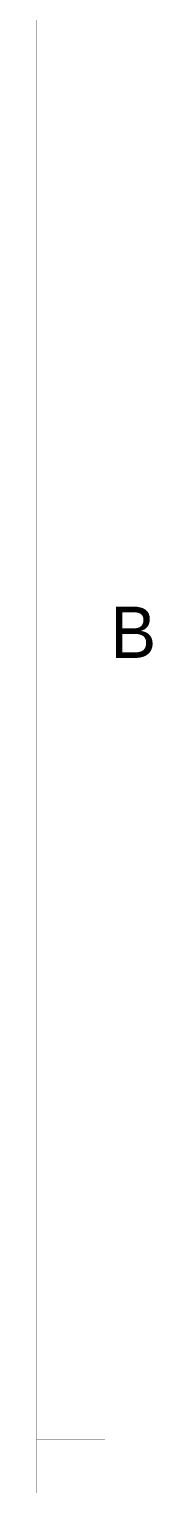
# Model space of a CAD drawing. Header units: millimetres. Extents: x 6 to 417, y 41 to 311.
# Drawn here: x 411.4 to 416.8, y 108.6 to 176.1 of the extents above; entities that cross this region are included whole.
import ezdxf

# ---------------------------------------------------------------- set-up
doc = ezdxf.new("R2010")
doc.units = ezdxf.units.MM
doc.layers.add('DrillDrawing', color=1, linetype='Continuous')

msp = doc.modelspace()

# ---------------------------------------------------------------- linework, layer by layer
at = {"layer": 'DrillDrawing', "const_width": 0.0038}
for points in [[(411.406, 45.644), (411.406, 305.994)], [(411.406, 110.623), (414.581, 110.623)]]:
    msp.add_lwpolyline(points, dxfattribs=at)
at = {"layer": 'DrillDrawing', "const_width": 0.0019}
for points in [[(411.405, 110.623, 1), (411.407, 110.623, 1)], [(414.58, 110.623, 1), (414.582, 110.623, 1)]]:
    msp.add_lwpolyline(points, format="xyb", close=True, dxfattribs=at)

# ---------------------------------------------------------------- texts
at = {"layer": 'DrillDrawing'}
msp.add_text('B', height=2.381, dxfattribs=at).set_placement((414.841, 146.886))

doc.saveas('drawing.dxf')
